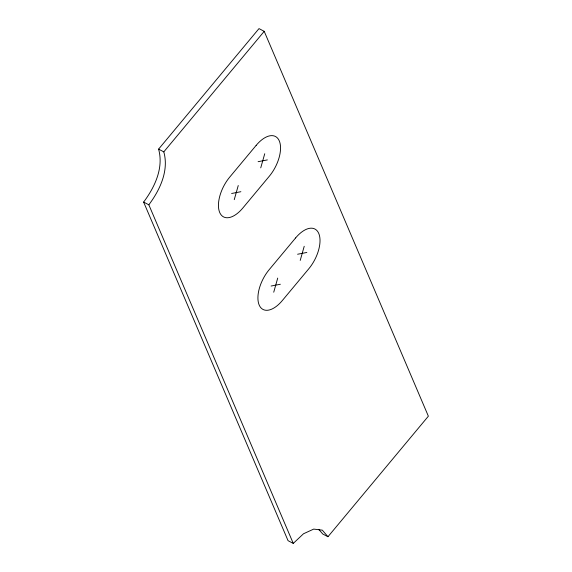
<?xml version="1.0" encoding="UTF-8"?>
<svg xmlns="http://www.w3.org/2000/svg" width="572" height="572" viewBox="0 0 572 572"><rect width="100%" height="100%" fill="white"/><g stroke="black" fill="none" stroke-linecap="round" stroke-linejoin="round"><path stroke-width="0.86" d="M234.255 199.657L238.245 185.535M260.739 167.853L264.736 153.739M273.731 292.206L277.72 278.085M300.221 260.41L304.211 246.289M327.963 536.729L322.293 530.144L313.713 529.1L303.517 533.755L293.264 543.4L288.052 540.669L143.629 202.088C154.74 187.216 163.864 167.968 158.594 149.135L259.002 28.6L264.214 31.331L428.371 416.187L327.963 536.729L322.751 533.998L318.783 529.386M293.264 543.4L148.842 204.812C159.953 189.94 169.076 170.692 163.806 151.866L264.214 31.331M258.108 161.69L267.367 159.91M231.624 193.486L240.876 191.706M297.59 254.24L306.842 252.459M271.099 286.036L280.351 284.255M158.594 149.135L163.806 151.866M143.629 202.088L148.842 204.812M256.156 145.374L229.672 177.17A27.42 14.078 -62.4 0 0 219.698 212.469A27.42 14.078 -62.4 0 0 242.828 208.022L269.319 176.219A27.42 14.078 -62.4 0 0 279.293 140.919A27.42 14.078 -62.4 0 0 256.156 145.374M295.631 237.923L269.147 269.719A27.42 14.078 -62.4 0 0 259.173 305.019A27.42 14.078 -62.4 0 0 282.303 300.572L308.794 268.776A27.42 14.078 -62.4 0 0 318.768 233.476A27.42 14.078 -62.4 0 0 295.631 237.923"/></g></svg>
